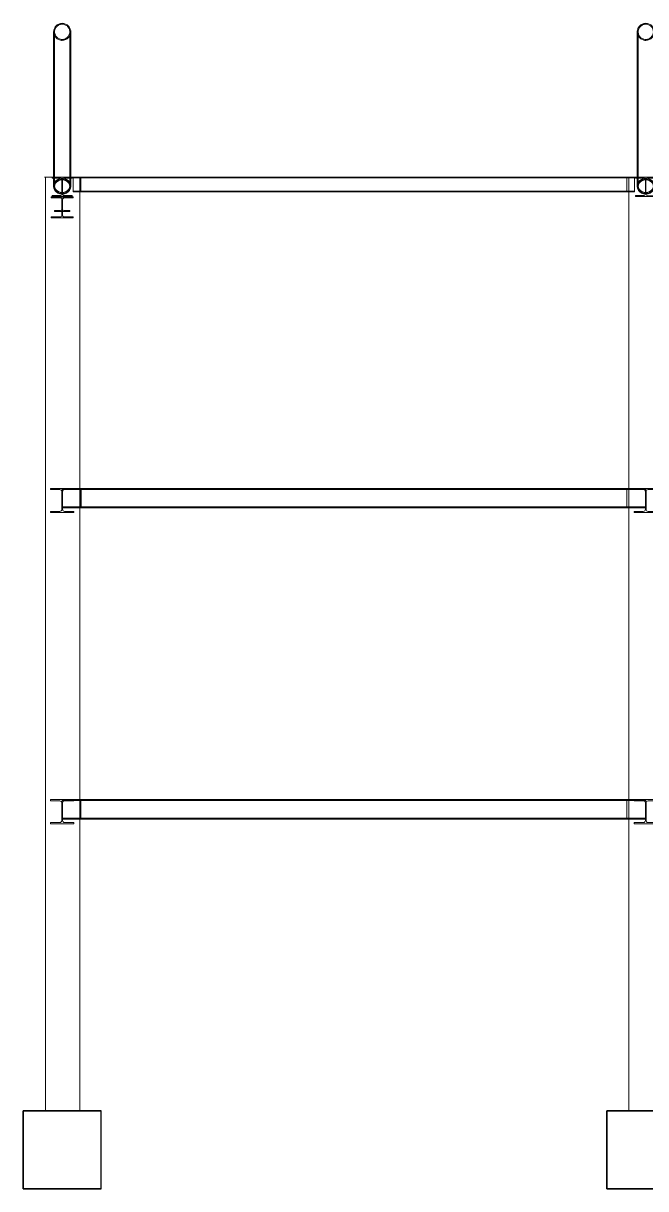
# Model space of a CAD drawing. Header units: millimetres. Extents: x -6949 to 83354, y -55091 to 16861.
# Drawn here: x -500 to 7500, y -1000 to 13978 of the extents above; entities that cross this region are included whole.
import ezdxf

# ---------------------------------------------------------------- set-up
doc = ezdxf.new("R2010")
doc.units = ezdxf.units.MM
for name, color, linetype, lineweight in [('S-BEAM', 7, 'Continuous', 18), ('S-COLS', 7, 'Continuous', 18), ('S-FNDN', 7, 'Continuous', 25)]:
    doc.layers.add(name, color=color, linetype=linetype, lineweight=lineweight)

# ---------------------------------------------------------------- blocks, each defined once
blk = doc.blocks.new('Sezioni circolari cave-Pilastro - H457x12_5-414954-Est')
at = {"layer": 'S-COLS'}
for p, q in [((-228.5, 12000.000384), (228.5, 12000.000384)), ((228.5, 12000.000384), (-228.5, 12000.000384)), ((-215.5, 12000.000384), (-215.5, 0)), ((-215.5, 12000.000384), (215.5, 12000.000384)), ((215.5, 12000.000384), (-215.5, 12000.000384)), ((228.5, 0), (228.5, 12000.000384)), ((228.5, 0), (-228.5, 0)), ((-228.5, 0), (228.5, 0)), ((215.5, 0), (-215.5, 0)), ((-215.5, 0), (215.5, 0))]:
    blk.add_line(p, q, dxfattribs=at)
blk = doc.blocks.new('Sezioni circolari cave-Pilastro - H457x12_5-552739-Est')
at = {"layer": 'S-COLS'}
for p, q in [((-228.5, 12000.000256), (228.5, 12000.000256)), ((228.5, 12000.000256), (-228.5, 12000.000256)), ((-215.5, 12000.000256), (-215.5, 0.000128)), ((-215.5, 12000.000256), (215.5, 12000.000256)), ((215.5, 12000.000256), (-215.5, 12000.000256)), ((228.5, 0.000128), (228.5, 12000.000256)), ((228.5, 0.000128), (-228.5, 0.000128)), ((-228.5, 0.000128), (228.5, 0.000128)), ((215.5, 0.000128), (-215.5, 0.000128)), ((-215.5, 0.000128), (215.5, 0.000128))]:
    blk.add_line(p, q, dxfattribs=at)
blk = doc.blocks.new('h-wide flange beams - HE260A-400164-Est')
at = {"layer": 'S-BEAM'}
for p, q in [((0.00012, 3987.500128), (0.00012, 4000.000128)), ((0.00012, 4000.000128), (0.00012, 4000.000128)), ((0.00012, 4000.000128), (0.00012, 3987.500128)), ((0.00012, 4000.000128), (7500.00012, 4000.000128)), ((0.00012, 4000.000128), (7500.00012, 4000.000128)), ((7500.00012, 3987.500128), (0.00012, 3987.500128)), ((0.00012, 3963.500128), (0.00012, 3987.500128)), ((0.00012, 3987.500128), (0.00012, 3987.500128)), ((0.00012, 3987.500128), (0.00012, 3987.500128)), ((0.00012, 3987.500128), (0.00012, 3963.500128)), ((0.00012, 3987.500128), (7500.00012, 3987.500128)), ((0.00012, 3987.500128), (7500.00012, 3987.500128)), ((0.00012, 3786.500128), (0.00012, 3963.500128)), ((0.00012, 3963.500128), (0.00012, 3786.500128)), ((7500.00012, 3987.500128), (7500.00012, 4000.000128)), ((7500.00012, 4000.000128), (7500.00012, 4000.000128)), ((7500.00012, 4000.000128), (7500.00012, 3987.500128)), ((7500.00012, 3963.500128), (7500.00012, 3987.500128)), ((7500.00012, 3987.500128), (7500.00012, 3987.500128)), ((7500.00012, 3987.500128), (7500.00012, 3987.500128)), ((7500.00012, 3987.500128), (7500.00012, 3963.500128)), ((7500.00012, 3786.500128), (7500.00012, 3963.500128)), ((7500.00012, 3963.500128), (7500.00012, 3786.500128)), ((0.00012, 3762.500128), (0.00012, 3786.500128)), ((0.00012, 3786.500128), (0.00012, 3762.500128)), ((0.00012, 3762.500128), (7500.00012, 3762.500128)), ((0.00012, 3762.500128), (0.00012, 3750.000128)), ((0.00012, 3750.000128), (0.00012, 3762.500128)), ((0.00012, 3762.500128), (0.00012, 3762.500128)), ((0.00012, 3762.500128), (0.00012, 3762.500128)), ((7500.00012, 3762.500128), (0.00012, 3762.500128)), ((0.00012, 3762.500128), (7500.00012, 3762.500128)), ((0.00012, 3750.000128), (0.00012, 3750.000128)), ((0.00012, 3750.000128), (7500.00012, 3750.000128)), ((0.00012, 3750.000128), (7500.00012, 3750.000128)), ((7500.00012, 3762.500128), (7500.00012, 3786.500128)), ((7500.00012, 3786.500128), (7500.00012, 3762.500128)), ((7500.00012, 3762.500128), (7500.00012, 3762.500128)), ((7500.00012, 3762.500128), (7500.00012, 3762.500128)), ((7500.00012, 3762.500128), (7500.00012, 3750.000128)), ((7500.00012, 3750.000128), (7500.00012, 3762.500128)), ((7500.00012, 3750.000128), (7500.00012, 3750.000128))]:
    blk.add_line(p, q, dxfattribs=at)
blk = doc.blocks.new('h-wide flange beams - HE260A-419951-Est')
at = {"layer": 'S-BEAM'}
for p, q in [((30241.50108, 3987.5), (30241.50108, 4000)), ((30241.50108, 4000), (30241.50108, 4000)), ((30241.50108, 4000), (30241.50108, 3987.5)), ((37258.50108, 4000), (30241.50108, 4000)), ((37258.50108, 4000), (30241.50108, 4000)), ((37258.50108, 3987.5), (30241.50108, 3987.5)), ((30241.50108, 3963.5), (30241.50108, 3987.5)), ((30241.50108, 3987.5), (30241.50108, 3987.5)), ((30241.50108, 3987.5), (30241.50108, 3987.5)), ((30241.50108, 3987.5), (30241.50108, 3963.5)), ((37258.50108, 3987.5), (30241.50108, 3987.5)), ((37258.50108, 3987.5), (30241.50108, 3987.5)), ((30241.50108, 3786.5), (30241.50108, 3963.5)), ((30241.50108, 3963.5), (30241.50108, 3786.5)), ((37258.50108, 3987.5), (37258.50108, 4000)), ((37258.50108, 4000), (37258.50108, 4000)), ((37258.50108, 4000), (37258.50108, 3987.5)), ((37258.50108, 3963.5), (37258.50108, 3987.5)), ((37258.50108, 3987.5), (37258.50108, 3987.5)), ((37258.50108, 3987.5), (37258.50108, 3987.5)), ((37258.50108, 3987.5), (37258.50108, 3963.5)), ((37258.50108, 3786.5), (37258.50108, 3963.5)), ((37258.50108, 3963.5), (37258.50108, 3786.5)), ((30241.50108, 3762.5), (30241.50108, 3786.5)), ((30241.50108, 3786.5), (30241.50108, 3762.5)), ((30241.50108, 3762.5), (37258.50108, 3762.5)), ((30241.50108, 3762.5), (30241.50108, 3762.5)), ((30241.50108, 3762.5), (30241.50108, 3762.5)), ((30241.50108, 3762.5), (30241.50108, 3750)), ((30241.50108, 3750), (30241.50108, 3762.5)), ((30241.50108, 3762.5), (37258.50108, 3762.5)), ((37258.50108, 3762.5), (30241.50108, 3762.5)), ((30241.50108, 3750), (30241.50108, 3750)), ((37258.50108, 3750), (30241.50108, 3750)), ((37258.50108, 3750), (30241.50108, 3750)), ((37258.50108, 3762.5), (37258.50108, 3786.5)), ((37258.50108, 3786.5), (37258.50108, 3762.5)), ((37258.50108, 3762.5), (37258.50108, 3750)), ((37258.50108, 3750), (37258.50108, 3762.5)), ((37258.50108, 3762.5), (37258.50108, 3762.5)), ((37258.50108, 3762.5), (37258.50108, 3762.5)), ((37258.50108, 3750), (37258.50108, 3750))]:
    blk.add_line(p, q, dxfattribs=at)
blk = doc.blocks.new('h-wide flange beams - HE320A-420337-Est')
at = {"layer": 'S-BEAM'}
for p, q in [((7350.00024, 3984.5), (7350.00024, 4000)), ((7350.00024, 4000), (7650.00024, 4000)), ((7650.00024, 4000), (7350.00024, 4000)), ((7350.00024, 4000), (7350.00024, 3984.5)), ((7350.00024, 4000), (7350.00024, 4000)), ((7468.50024, 3984.5), (7350.00024, 3984.5)), ((7350.00024, 3984.5), (7468.50024, 3984.5)), ((7350.00024, 3984.5), (7350.00024, 3984.5)), ((7495.50024, 3732.5), (7495.50024, 3957.5)), ((7495.50024, 3957.5), (7495.50024, 3732.5)), ((7504.50024, 3957.5), (7504.50024, 3732.5)), ((7504.50024, 3732.5), (7504.50024, 3957.5)), ((7650.00024, 3984.5), (7531.50024, 3984.5)), ((7531.50024, 3984.5), (7650.00024, 3984.5)), ((7650.00024, 4000), (7650.00024, 3984.5)), ((7650.00024, 3984.5), (7650.00024, 4000)), ((7650.00024, 4000), (7650.00024, 4000)), ((7650.00024, 3984.5), (7650.00024, 3984.5)), ((7350.00024, 3705.5), (7468.50024, 3705.5)), ((7350.00024, 3690), (7350.00024, 3705.5)), ((7350.00024, 3705.5), (7350.00024, 3690)), ((7468.50024, 3705.5), (7350.00024, 3705.5)), ((7350.00024, 3705.5), (7350.00024, 3705.5)), ((7650.00024, 3690), (7350.00024, 3690)), ((7350.00024, 3690), (7650.00024, 3690)), ((7350.00024, 3690), (7350.00024, 3690)), ((7531.50024, 3705.5), (7650.00024, 3705.5)), ((7650.00024, 3705.5), (7531.50024, 3705.5)), ((7650.00024, 3705.5), (7650.00024, 3690)), ((7650.00024, 3690), (7650.00024, 3705.5)), ((7650.00024, 3705.5), (7650.00024, 3705.5)), ((7650.00024, 3690), (7650.00024, 3690))]:
    blk.add_line(p, q, dxfattribs=at)
for centre, start, end in [((7468.50024, 3957.5), 0, 90), ((7468.50024, 3957.5), 0, 90), ((7531.50024, 3957.5), 90, 180), ((7531.50024, 3957.5), 90, 180), ((7468.50024, 3732.5), 270, 360), ((7468.50024, 3732.5), 270, 0), ((7531.50024, 3732.5), 180, 270), ((7531.50024, 3732.5), 180, 270)]:
    blk.add_arc(centre, 27, start, end, dxfattribs=at)
blk = doc.blocks.new('h-wide flange beams - HE320A-552741-Est')
at = {"layer": 'S-BEAM'}
for p, q in [((37350.0012, 7984.500256), (37350.0012, 8000.000256)), ((37350.0012, 8000.000256), (37650.0012, 8000.000256)), ((37650.0012, 8000.000256), (37350.0012, 8000.000256)), ((37350.0012, 8000.000256), (37350.0012, 7984.500256)), ((37350.0012, 8000.000256), (37350.0012, 8000.000256)), ((37468.5012, 7984.500256), (37350.0012, 7984.500256)), ((37350.0012, 7984.500256), (37468.5012, 7984.500256)), ((37350.0012, 7984.500256), (37350.0012, 7984.500256)), ((37495.5012, 7732.500256), (37495.5012, 7957.500256)), ((37495.5012, 7957.500256), (37495.5012, 7732.500256)), ((37504.5012, 7957.500256), (37504.5012, 7732.500256)), ((37504.5012, 7732.500256), (37504.5012, 7957.500256)), ((37650.0012, 7984.500256), (37531.5012, 7984.500256)), ((37531.5012, 7984.500256), (37650.0012, 7984.500256)), ((37650.0012, 8000.000256), (37650.0012, 7984.500256)), ((37650.0012, 7984.500256), (37650.0012, 8000.000256)), ((37650.0012, 8000.000256), (37650.0012, 8000.000256)), ((37650.0012, 7984.500256), (37650.0012, 7984.500256)), ((37350.0012, 7705.500256), (37468.5012, 7705.500256)), ((37350.0012, 7690.000256), (37350.0012, 7705.500256)), ((37350.0012, 7705.500256), (37350.0012, 7690.000256)), ((37468.5012, 7705.500256), (37350.0012, 7705.500256)), ((37350.0012, 7705.500256), (37350.0012, 7705.500256)), ((37650.0012, 7690.000256), (37350.0012, 7690.000256)), ((37350.0012, 7690.000256), (37650.0012, 7690.000256)), ((37350.0012, 7690.000256), (37350.0012, 7690.000256)), ((37531.5012, 7705.500256), (37650.0012, 7705.500256)), ((37650.0012, 7705.500256), (37531.5012, 7705.500256)), ((37650.0012, 7705.500256), (37650.0012, 7690.000256)), ((37650.0012, 7690.000256), (37650.0012, 7705.500256)), ((37650.0012, 7705.500256), (37650.0012, 7705.500256)), ((37650.0012, 7690.000256), (37650.0012, 7690.000256))]:
    blk.add_line(p, q, dxfattribs=at)
for centre, start, end in [((37468.5012, 7957.500256), 0, 90), ((37468.5012, 7957.500256), 0, 90), ((37531.5012, 7957.500256), 90, 180), ((37531.5012, 7957.500256), 90, 180), ((37468.5012, 7732.500256), 270, 0), ((37468.5012, 7732.500256), 270, 0), ((37531.5012, 7732.500256), 180, 270), ((37531.5012, 7732.500256), 180, 270)]:
    blk.add_arc(centre, 27, start, end, dxfattribs=at)
blk = doc.blocks.new('h-wide flange beams - HE260A-552743-Est')
at = {"layer": 'S-BEAM'}
for p, q in [((242, 7987.500256), (242, 8000.000256)), ((242, 8000.000256), (242, 8000.000256)), ((242, 8000.000256), (242, 7987.500256)), ((242, 8000.000256), (7258, 8000.000256)), ((242, 8000.000256), (7258, 8000.000256)), ((7258, 7987.500256), (242, 7987.500256)), ((242, 7963.500256), (242, 7987.500256)), ((242, 7987.500256), (242, 7987.500256)), ((242, 7987.500256), (242, 7987.500256)), ((242, 7987.500256), (242, 7963.500256)), ((242, 7987.500256), (7258, 7987.500256)), ((242, 7987.500256), (7258, 7987.500256)), ((242, 7786.500256), (242, 7963.500256)), ((242, 7963.500256), (242, 7786.500256)), ((7258, 7987.500256), (7258, 8000.000256)), ((7258, 8000.000256), (7258, 8000.000256)), ((7258, 8000.000256), (7258, 7987.500256)), ((7258, 7963.500256), (7258, 7987.500256)), ((7258, 7987.500256), (7258, 7987.500256)), ((7258, 7987.500256), (7258, 7987.500256)), ((7258, 7987.500256), (7258, 7963.500256)), ((7258, 7786.500256), (7258, 7963.500256)), ((7258, 7963.500256), (7258, 7786.500256)), ((242, 7762.500256), (242, 7786.500256)), ((242, 7786.500256), (242, 7762.500256)), ((242, 7762.500256), (7258, 7762.500256)), ((242, 7762.500256), (242, 7750.000256)), ((242, 7750.000256), (242, 7762.500256)), ((242, 7762.500256), (242, 7762.500256)), ((242, 7762.500256), (242, 7762.500256)), ((7258, 7762.500256), (242, 7762.500256)), ((242, 7762.500256), (7258, 7762.500256)), ((242, 7750.000256), (242, 7750.000256)), ((242, 7750.000256), (7258, 7750.000256)), ((242, 7750.000256), (7258, 7750.000256)), ((7258, 7762.500256), (7258, 7786.500256)), ((7258, 7786.500256), (7258, 7762.500256)), ((7258, 7762.500256), (7258, 7762.500256)), ((7258, 7762.500256), (7258, 7762.500256)), ((7258, 7762.500256), (7258, 7750.000256)), ((7258, 7750.000256), (7258, 7762.500256)), ((7258, 7750.000256), (7258, 7750.000256))]:
    blk.add_line(p, q, dxfattribs=at)
blk = doc.blocks.new('h-wide flange beams - HE260A-424104-Est')
at = {"layer": 'S-BEAM'}
for p, q in [((-130, 11987.500256), (-130, 12000.000256)), ((-130, 12000.000256), (130, 12000.000256)), ((130, 12000.000256), (-130, 12000.000256)), ((-130, 12000.000256), (-130, 11987.500256)), ((-130, 12000.000256), (-130, 12000.000256)), ((-27.75, 11987.500256), (-130, 11987.500256)), ((-130, 11987.500256), (-27.75, 11987.500256)), ((-130, 11987.500256), (-130, 11987.500256)), ((130, 11987.500256), (27.75, 11987.500256)), ((27.75, 11987.500256), (130, 11987.500256)), ((130, 12000.000256), (130, 11987.500256)), ((130, 11987.500256), (130, 12000.000256)), ((130, 12000.000256), (130, 12000.000256)), ((130, 11987.500256), (130, 11987.500256)), ((-3.75, 11786.500256), (-3.75, 11963.500256)), ((-3.75, 11963.500256), (-3.75, 11786.500256)), ((3.75, 11963.500256), (3.75, 11786.500256)), ((3.75, 11786.500256), (3.75, 11963.500256)), ((-130, 11762.500256), (-27.75, 11762.500256)), ((-130, 11750.000256), (-130, 11762.500256)), ((-130, 11762.500256), (-130, 11750.000256)), ((-27.75, 11762.500256), (-130, 11762.500256)), ((-130, 11762.500256), (-130, 11762.500256)), ((130, 11750.000256), (-130, 11750.000256)), ((-130, 11750.000256), (130, 11750.000256)), ((-130, 11750.000256), (-130, 11750.000256)), ((27.75, 11762.500256), (130, 11762.500256)), ((130, 11762.500256), (27.75, 11762.500256)), ((130, 11762.500256), (130, 11750.000256)), ((130, 11750.000256), (130, 11762.500256)), ((130, 11762.500256), (130, 11762.500256)), ((130, 11750.000256), (130, 11750.000256))]:
    blk.add_line(p, q, dxfattribs=at)
for centre, start, end in [((-27.75, 11963.500256), 360, 90), ((-27.75, 11963.500256), 360, 90), ((27.75, 11963.500256), 90, 180), ((27.75, 11963.500256), 90, 180), ((-27.75, 11786.500256), 270, 360), ((-27.75, 11786.500256), 270, 360), ((27.75, 11786.500256), 180, 270), ((27.75, 11786.500256), 180, 270)]:
    blk.add_arc(centre, 24, start, end, dxfattribs=at)
blk = doc.blocks.new('h-wide flange beams - HE200A-552745-Est')
at = {"layer": 'S-BEAM'}
for p, q in [((241.5, 11990.000256), (241.5, 12000.000256)), ((241.5, 12000.000256), (241.5, 12000.000256)), ((241.5, 12000.000256), (241.5, 11990.000256)), ((7258.5, 12000.000256), (241.5, 12000.000256)), ((7258.5, 12000.000256), (241.5, 12000.000256)), ((7258.5, 11990.000256), (241.5, 11990.000256)), ((241.5, 11972.000256), (241.5, 11990.000256)), ((241.5, 11990.000256), (241.5, 11990.000256)), ((241.5, 11990.000256), (241.5, 11990.000256)), ((241.5, 11990.000256), (241.5, 11972.000256)), ((7258.5, 11990.000256), (241.5, 11990.000256)), ((7258.5, 11990.000256), (241.5, 11990.000256)), ((7258.5, 11990.000256), (7258.5, 12000.000256)), ((7258.5, 12000.000256), (7258.5, 12000.000256)), ((7258.5, 12000.000256), (7258.5, 11990.000256)), ((7258.5, 11972.000256), (7258.5, 11990.000256)), ((7258.5, 11990.000256), (7258.5, 11990.000256)), ((7258.5, 11990.000256), (7258.5, 11990.000256)), ((7258.5, 11990.000256), (7258.5, 11972.000256)), ((241.5, 11838.000256), (241.5, 11972.000256)), ((241.5, 11972.000256), (241.5, 11838.000256)), ((241.5, 11820.000256), (241.5, 11838.000256)), ((241.5, 11838.000256), (241.5, 11820.000256)), ((7258.5, 11838.000256), (7258.5, 11972.000256)), ((7258.5, 11972.000256), (7258.5, 11838.000256)), ((7258.5, 11820.000256), (7258.5, 11838.000256)), ((7258.5, 11838.000256), (7258.5, 11820.000256)), ((241.5, 11820.000256), (7258.5, 11820.000256)), ((241.5, 11820.000256), (241.5, 11820.000256)), ((241.5, 11820.000256), (241.5, 11820.000256)), ((241.5, 11820.000256), (241.5, 11810.000256)), ((241.5, 11810.000256), (241.5, 11820.000256)), ((241.5, 11820.000256), (7258.5, 11820.000256)), ((7258.5, 11820.000256), (241.5, 11820.000256)), ((241.5, 11810.000256), (241.5, 11810.000256)), ((7258.5, 11810.000256), (241.5, 11810.000256)), ((7258.5, 11810.000256), (241.5, 11810.000256)), ((7258.5, 11820.000256), (7258.5, 11810.000256)), ((7258.5, 11810.000256), (7258.5, 11820.000256)), ((7258.5, 11820.000256), (7258.5, 11820.000256)), ((7258.5, 11820.000256), (7258.5, 11820.000256)), ((7258.5, 11810.000256), (7258.5, 11810.000256))]:
    blk.add_line(p, q, dxfattribs=at)
blk = doc.blocks.new('h-wide flange beams - HE200A-424225-Est')
at = {"layer": 'S-BEAM'}
for p, q in [((7643.00036, 11990.000256), (7643.00036, 12000.000256)), ((7643.00036, 12000.000256), (7643.00036, 12000.000256)), ((7643.00036, 12000.000256), (7643.00036, 11990.000256)), ((14857.00036, 12000.000256), (7643.00036, 12000.000256)), ((14857.00036, 12000.000256), (7643.00036, 12000.000256)), ((14857.00036, 11990.000256), (7643.00036, 11990.000256)), ((7643.00036, 11972.000256), (7643.00036, 11990.000256)), ((7643.00036, 11990.000256), (7643.00036, 11990.000256)), ((7643.00036, 11990.000256), (7643.00036, 11990.000256)), ((7643.00036, 11990.000256), (7643.00036, 11972.000256)), ((14857.00036, 11990.000256), (7643.00036, 11990.000256)), ((14857.00036, 11990.000256), (7643.00036, 11990.000256)), ((14857.00036, 11990.000256), (14857.00036, 12000.000256)), ((14857.00036, 12000.000256), (14857.00036, 12000.000256)), ((14857.00036, 12000.000256), (14857.00036, 11990.000256)), ((14857.00036, 11972.000256), (14857.00036, 11990.000256)), ((14857.00036, 11990.000256), (14857.00036, 11990.000256)), ((14857.00036, 11990.000256), (14857.00036, 11990.000256)), ((14857.00036, 11990.000256), (14857.00036, 11972.000256)), ((7643.00036, 11838.000256), (7643.00036, 11972.000256)), ((7643.00036, 11972.000256), (7643.00036, 11838.000256)), ((7643.00036, 11820.000256), (7643.00036, 11838.000256)), ((7643.00036, 11838.000256), (7643.00036, 11820.000256)), ((14857.00036, 11838.000256), (14857.00036, 11972.000256)), ((14857.00036, 11972.000256), (14857.00036, 11838.000256)), ((14857.00036, 11820.000256), (14857.00036, 11838.000256)), ((14857.00036, 11838.000256), (14857.00036, 11820.000256)), ((7643.00036, 11820.000256), (14857.00036, 11820.000256)), ((7643.00036, 11820.000256), (7643.00036, 11820.000256)), ((7643.00036, 11820.000256), (7643.00036, 11820.000256)), ((7643.00036, 11820.000256), (7643.00036, 11810.000256)), ((7643.00036, 11810.000256), (7643.00036, 11820.000256)), ((7643.00036, 11820.000256), (14857.00036, 11820.000256)), ((14857.00036, 11820.000256), (7643.00036, 11820.000256)), ((7643.00036, 11810.000256), (7643.00036, 11810.000256)), ((14857.00036, 11810.000256), (7643.00036, 11810.000256)), ((14857.00036, 11810.000256), (7643.00036, 11810.000256)), ((14857.00036, 11820.000256), (14857.00036, 11810.000256)), ((14857.00036, 11810.000256), (14857.00036, 11820.000256)), ((14857.00036, 11820.000256), (14857.00036, 11820.000256)), ((14857.00036, 11820.000256), (14857.00036, 11820.000256)), ((14857.00036, 11810.000256), (14857.00036, 11810.000256))]:
    blk.add_line(p, q, dxfattribs=at)
blk = doc.blocks.new('h-wide flange beams - HE260A-552746-Est')
at = {"layer": 'S-BEAM'}
for p, q in [((-130, 11987.500256), (-130, 12000.000256)), ((-130, 12000.000256), (130, 12000.000256)), ((130, 12000.000256), (-130, 12000.000256)), ((-130, 12000.000256), (-130, 11987.500256)), ((-130, 12000.000256), (-130, 12000.000256)), ((-27.75, 11987.500256), (-130, 11987.500256)), ((-130, 11987.500256), (-27.75, 11987.500256)), ((-130, 11987.500256), (-130, 11987.500256)), ((130, 11987.500256), (27.75, 11987.500256)), ((27.75, 11987.500256), (130, 11987.500256)), ((130, 12000.000256), (130, 11987.500256)), ((130, 11987.500256), (130, 12000.000256)), ((130, 12000.000256), (130, 12000.000256)), ((130, 11987.500256), (130, 11987.500256)), ((-3.75, 11786.500256), (-3.75, 11963.500256)), ((-3.75, 11963.500256), (-3.75, 11786.500256)), ((3.75, 11963.500256), (3.75, 11786.500256)), ((3.75, 11786.500256), (3.75, 11963.500256)), ((-130, 11762.500256), (-27.75, 11762.500256)), ((-130, 11750.000256), (-130, 11762.500256)), ((-130, 11762.500256), (-130, 11750.000256)), ((-27.75, 11762.500256), (-130, 11762.500256)), ((-130, 11762.500256), (-130, 11762.500256)), ((130, 11750.000256), (-130, 11750.000256)), ((-130, 11750.000256), (130, 11750.000256)), ((-130, 11750.000256), (-130, 11750.000256)), ((27.75, 11762.500256), (130, 11762.500256)), ((130, 11762.500256), (27.75, 11762.500256)), ((130, 11762.500256), (130, 11750.000256)), ((130, 11750.000256), (130, 11762.500256)), ((130, 11762.500256), (130, 11762.500256)), ((130, 11750.000256), (130, 11750.000256))]:
    blk.add_line(p, q, dxfattribs=at)
for centre, start, end in [((-27.75, 11963.500256), 360, 90), ((-27.75, 11963.500256), 360, 90), ((27.75, 11963.500256), 90, 180), ((27.75, 11963.500256), 90, 180), ((-27.75, 11786.500256), 270, 360), ((-27.75, 11786.500256), 270, 360), ((27.75, 11786.500256), 180, 270), ((27.75, 11786.500256), 180, 270)]:
    blk.add_arc(centre, 24, start, end, dxfattribs=at)
blk = doc.blocks.new('M_Magrone-Rettangolare - 1800 x 1200 x 450mm-1744-Est')
at = {"layer": 'S-FNDN'}
for p, q in [((29500, 0), (30500, 0)), ((30500, 0), (29500, 0)), ((29500, 0), (29500, 0)), ((29500, 0), (29500, -1000)), ((29500, -1000), (29500, 0)), ((30500, 0), (30500, 0)), ((30500, -1000), (30500, 0)), ((30500, -1000), (30500, 0)), ((29500, -1000), (29500, -1000)), ((29500, -1000), (30500, -1000)), ((30500, -1000), (29500, -1000)), ((30500, -1000), (30500, -1000))]:
    blk.add_line(p, q, dxfattribs=at)
blk = doc.blocks.new('Travi HE - HE200A-543322-Est')
at = {"layer": 'S-BEAM'}
for p, q in [((143, 11990), (143, 12000)), ((143, 12000), (143, 12000)), ((143, 12000), (143, 11990)), ((143, 12000), (7357, 12000)), ((143, 12000), (7357, 12000)), ((7357, 11990), (143, 11990)), ((143, 11972), (143, 11990)), ((143, 11990), (143, 11990)), ((143, 11990), (143, 11990)), ((143, 11990), (143, 11972)), ((143, 11990), (7357, 11990)), ((143, 11990), (7357, 11990)), ((7357, 11990), (7357, 12000)), ((7357, 12000), (7357, 12000)), ((7357, 12000), (7357, 11990)), ((7357, 11972), (7357, 11990)), ((7357, 11990), (7357, 11990)), ((7357, 11990), (7357, 11990)), ((7357, 11990), (7357, 11972)), ((143, 11838), (143, 11972)), ((143, 11972), (143, 11838)), ((143, 11820), (143, 11838)), ((143, 11838), (143, 11820)), ((7357, 11838), (7357, 11972)), ((7357, 11972), (7357, 11838)), ((7357, 11820), (7357, 11838)), ((7357, 11838), (7357, 11820)), ((143, 11820), (7357, 11820)), ((143, 11820), (143, 11810)), ((143, 11810), (143, 11820)), ((143, 11820), (143, 11820)), ((143, 11820), (143, 11820)), ((7357, 11820), (143, 11820)), ((143, 11820), (7357, 11820)), ((143, 11810), (143, 11810)), ((143, 11810), (7357, 11810)), ((143, 11810), (7357, 11810)), ((7357, 11820), (7357, 11820)), ((7357, 11820), (7357, 11820)), ((7357, 11820), (7357, 11810)), ((7357, 11810), (7357, 11820)), ((7357, 11810), (7357, 11810))]:
    blk.add_line(p, q, dxfattribs=at)
blk = doc.blocks.new('h-wide flange beams - HE280A-552748-Est')
at = {"layer": 'S-BEAM'}
for p, q in [((-140, 11733.500256), (-140, 11746.500256)), ((-140, 11746.500256), (140, 11746.500256)), ((140, 11746.500256), (-140, 11746.500256)), ((-140, 11746.500256), (-140, 11733.500256)), ((-140, 11746.500256), (-140, 11746.500256)), ((-28, 11733.500256), (-140, 11733.500256)), ((-140, 11733.500256), (-28, 11733.500256)), ((-140, 11733.500256), (-140, 11733.500256)), ((-4, 11513.500256), (-4, 11709.500256)), ((-4, 11709.500256), (-4, 11513.500256)), ((4, 11709.500256), (4, 11513.500256)), ((4, 11513.500256), (4, 11709.500256)), ((140, 11733.500256), (28, 11733.500256)), ((28, 11733.500256), (140, 11733.500256)), ((140, 11746.500256), (140, 11733.500256)), ((140, 11733.500256), (140, 11746.500256)), ((140, 11746.500256), (140, 11746.500256)), ((140, 11733.500256), (140, 11733.500256)), ((-140, 11489.500256), (-28, 11489.500256)), ((-140, 11476.500256), (-140, 11489.500256)), ((-140, 11489.500256), (-140, 11476.500256)), ((-28, 11489.500256), (-140, 11489.500256)), ((-140, 11489.500256), (-140, 11489.500256)), ((140, 11476.500256), (-140, 11476.500256)), ((-140, 11476.500256), (140, 11476.500256)), ((-140, 11476.500256), (-140, 11476.500256)), ((28, 11489.500256), (140, 11489.500256)), ((140, 11489.500256), (28, 11489.500256)), ((140, 11489.500256), (140, 11476.500256)), ((140, 11476.500256), (140, 11489.500256)), ((140, 11489.500256), (140, 11489.500256)), ((140, 11476.500256), (140, 11476.500256))]:
    blk.add_line(p, q, dxfattribs=at)
for centre, start, end in [((-28, 11709.500256), 360, 90), ((-28, 11709.500256), 360, 90), ((28, 11709.500256), 90, 180), ((28, 11709.500256), 90, 180), ((-28, 11513.500256), 270, 360), ((-28, 11513.500256), 270, 360), ((28, 11513.500256), 180, 270), ((28, 11513.500256), 180, 270)]:
    blk.add_arc(centre, 24, start, end, dxfattribs=at)
blk = doc.blocks.new('Travi HE - HE200A-552749-Est')
at = {"layer": 'S-BEAM'}
for p, q in [((100, 11750.000256), (-100, 11750.000256)), ((-100, 11750.000256), (-100, 11740.000256)), ((-100, 11740.000256), (-100, 11750.000256)), ((-100, 11750.000256), (100, 11750.000256)), ((-100, 11750.000256), (-100, 11750.000256)), ((-100, 11740.000256), (-21.25, 11740.000256)), ((-21.25, 11740.000256), (-100, 11740.000256)), ((-100, 11740.000256), (-100, 11740.000256)), ((-3.25, 11722.000256), (-3.25, 11588.000256)), ((-3.25, 11588.000256), (-3.25, 11722.000256)), ((3.25, 11588.000256), (3.25, 11722.000256)), ((3.25, 11722.000256), (3.25, 11588.000256)), ((21.25, 11740.000256), (100, 11740.000256)), ((100, 11740.000256), (21.25, 11740.000256)), ((100, 11740.000256), (100, 11750.000256)), ((100, 11750.000256), (100, 11740.000256)), ((100, 11750.000256), (100, 11750.000256)), ((100, 11740.000256), (100, 11740.000256)), ((-100, 11570.000256), (-100, 11560.000256)), ((-21.25, 11570.000256), (-100, 11570.000256)), ((-100, 11570.000256), (-21.25, 11570.000256)), ((-100, 11560.000256), (-100, 11570.000256)), ((-100, 11570.000256), (-100, 11570.000256)), ((-100, 11560.000256), (100, 11560.000256)), ((100, 11560.000256), (-100, 11560.000256)), ((-100, 11560.000256), (-100, 11560.000256)), ((100, 11570.000256), (21.25, 11570.000256)), ((21.25, 11570.000256), (100, 11570.000256)), ((100, 11560.000256), (100, 11570.000256)), ((100, 11570.000256), (100, 11560.000256)), ((100, 11570.000256), (100, 11570.000256)), ((100, 11560.000256), (100, 11560.000256))]:
    blk.add_line(p, q, dxfattribs=at)
for centre, start, end in [((-21.25, 11722.000256), 360, 90), ((-21.25, 11722.000256), 360, 90), ((21.25, 11722.000256), 90, 180), ((21.25, 11722.000256), 90, 180), ((-21.25, 11588.000256), 270, 360), ((-21.25, 11588.000256), 270, 360), ((21.25, 11588.000256), 180, 270), ((21.25, 11588.000256), 180, 270)]:
    blk.add_arc(centre, 18, start, end, dxfattribs=at)
blk = doc.blocks.new('219_1MM HOLLOW - 219_1MM HOLLOW-542601-Est')
at = {"layer": 'S-BEAM', "flags": 128}
for points in [[(-110, 13868), (-109, 13880), (-107, 13891), (-104, 13902), (-100, 13913), (-95, 13923), (-89, 13933), (-82, 13941), (-74, 13950), (-65, 13957), (-55, 13963), (-45, 13968), (-34, 13972), (-23, 13975), (-12, 13977), (-1, 13978), (0, 13978)], [(0, 13966), (-11, 13965), (-21, 13964), (-32, 13961), (-42, 13957), (-51, 13951), (-60, 13945), (-68, 13938), (-75, 13930), (-82, 13922), (-87, 13912), (-91, 13902), (-95, 13892), (-97, 13882), (-98, 13871), (-98, 13868)], [(0, 13978), (11, 13977), (23, 13976), (34, 13973), (44, 13969), (55, 13963), (64, 13957), (73, 13950), (81, 13942), (88, 13933), (95, 13924), (100, 13914), (104, 13903), (107, 13892), (109, 13881), (110, 13869), (110, 13868)], [(98, 13868), (97, 13879), (95, 13890), (92, 13900), (88, 13910), (83, 13920), (77, 13928), (70, 13937), (62, 13944), (53, 13950), (44, 13956), (34, 13960), (24, 13963), (13, 13965), (2, 13966), (0, 13966)], [(-110, 13868), (-110, 13868), (-110, 13866), (-110, 13863), (-110, 13859), (-110, 13854), (-110, 13847), (-110, 13839), (-110, 13830), (-110, 13820), (-110, 13809), (-110, 13796), (-110, 13783), (-110, 13768), (-110, 13752), (-110, 13735), (-110, 13716), (-110, 13697), (-110, 13676), (-110, 13654), (-110, 13631), (-110, 13607), (-110, 13581), (-110, 13555), (-110, 13527), (-110, 13498), (-110, 13468), (-110, 13436), (-110, 13404), (-110, 13370), (-110, 13336), (-110, 13300), (-110, 13263), (-110, 13224), (-110, 13185), (-110, 13145), (-110, 13103), (-110, 13060), (-110, 13016), (-110, 12971), (-110, 12925), (-110, 12878), (-110, 12830), (-110, 12780), (-110, 12729), (-110, 12678), (-110, 12625), (-110, 12571), (-110, 12516), (-110, 12460), (-110, 12403), (-110, 12344), (-110, 12285), (-110, 12225), (-110, 12163), (-110, 12101), (-110, 12037), (-110, 11972), (-110, 11907), (-110, 11879)], [(-110, 11889), (-110, 11955), (-110, 12020), (-110, 12084), (-110, 12147), (-110, 12209), (-110, 12269), (-110, 12329), (-110, 12388), (-110, 12445), (-110, 12501), (-110, 12557), (-110, 12611), (-110, 12664), (-110, 12716), (-110, 12767), (-110, 12817), (-110, 12865), (-110, 12913), (-110, 12959), (-110, 13005), (-110, 13049), (-110, 13092), (-110, 13134), (-110, 13175), (-110, 13214), (-110, 13253), (-110, 13290), (-110, 13326), (-110, 13361), (-110, 13395), (-110, 13428), (-110, 13460), (-110, 13490), (-110, 13519), (-110, 13547), (-110, 13574), (-110, 13600), (-110, 13625), (-110, 13648), (-110, 13670), (-110, 13691), (-110, 13711), (-110, 13730), (-110, 13748), (-110, 13764), (-110, 13779), (-110, 13793), (-110, 13806), (-110, 13817), (-110, 13828), (-110, 13837), (-110, 13845), (-110, 13852), (-110, 13858), (-110, 13862), (-110, 13865), (-110, 13868), (-110, 13868), (-110, 13868)], [(0, 13759), (-11, 13759), (-23, 13761), (-34, 13764), (-44, 13768), (-55, 13773), (-64, 13780), (-73, 13787), (-81, 13795), (-88, 13804), (-95, 13813), (-100, 13823), (-104, 13834), (-107, 13845), (-109, 13856), (-110, 13868), (-110, 13868)], [(-98, 13868), (-98, 13868), (-98, 13866), (-98, 13863), (-98, 13859), (-98, 13854), (-98, 13847), (-98, 13839), (-98, 13830), (-98, 13820), (-98, 13809), (-98, 13796), (-98, 13783), (-98, 13768), (-98, 13752), (-98, 13735), (-98, 13716), (-98, 13697), (-98, 13676), (-98, 13654), (-98, 13631), (-98, 13607), (-98, 13581), (-98, 13555), (-98, 13527), (-98, 13498), (-98, 13468), (-98, 13436), (-98, 13404), (-98, 13370), (-98, 13336), (-98, 13300), (-98, 13263), (-98, 13224), (-98, 13185), (-98, 13145), (-98, 13103), (-98, 13060), (-98, 13016), (-98, 12971), (-98, 12925), (-98, 12878), (-98, 12830), (-98, 12780), (-98, 12729), (-98, 12678), (-98, 12625), (-98, 12571), (-98, 12516), (-98, 12460), (-98, 12403), (-98, 12344), (-98, 12285), (-98, 12225), (-98, 12163), (-98, 12101), (-98, 12037), (-98, 11972), (-98, 11907), (-98, 11879)], [(-98, 11889), (-98, 11955), (-98, 12020), (-98, 12084), (-98, 12147), (-98, 12209), (-98, 12269), (-98, 12329), (-98, 12388), (-98, 12445), (-98, 12501), (-98, 12557), (-98, 12611), (-98, 12664), (-98, 12716), (-98, 12767), (-98, 12817), (-98, 12865), (-98, 12913), (-98, 12959), (-98, 13005), (-98, 13049), (-98, 13092), (-98, 13134), (-98, 13175), (-98, 13214), (-98, 13253), (-98, 13290), (-98, 13326), (-98, 13361), (-98, 13395), (-98, 13428), (-98, 13460), (-98, 13490), (-98, 13519), (-98, 13547), (-98, 13574), (-98, 13600), (-98, 13625), (-98, 13648), (-98, 13670), (-98, 13691), (-98, 13711), (-98, 13730), (-98, 13748), (-98, 13764), (-98, 13779), (-98, 13793), (-98, 13806), (-98, 13817), (-98, 13828), (-98, 13837), (-98, 13845), (-98, 13852), (-98, 13858), (-98, 13862), (-98, 13865), (-98, 13868), (-98, 13868), (-98, 13868)], [(-98, 13868), (-97, 13858), (-95, 13847), (-92, 13837), (-88, 13827), (-83, 13817), (-77, 13808), (-70, 13800), (-62, 13793), (-53, 13787), (-44, 13781), (-34, 13777), (-24, 13774), (-13, 13772), (-2, 13771), (0, 13771)], [(110, 13868), (109, 13857), (107, 13846), (104, 13835), (100, 13824), (95, 13814), (89, 13804), (82, 13795), (74, 13787), (65, 13780), (55, 13774), (45, 13769), (34, 13764), (23, 13761), (12, 13760), (1, 13759), (0, 13759)], [(0, 13771), (11, 13771), (21, 13773), (32, 13776), (42, 13780), (51, 13785), (60, 13792), (68, 13799), (75, 13807), (82, 13815), (87, 13825), (91, 13834), (95, 13845), (97, 13855), (98, 13866), (98, 13868)], [(98, 13868), (98, 13868), (98, 13866), (98, 13863), (98, 13859), (98, 13854), (98, 13847), (98, 13839), (98, 13830), (98, 13820), (98, 13809), (98, 13796), (98, 13783), (98, 13768), (98, 13752), (98, 13735), (98, 13716), (98, 13697), (98, 13676), (98, 13654), (98, 13631), (98, 13607), (98, 13581), (98, 13555), (98, 13527), (98, 13498), (98, 13468), (98, 13436), (98, 13404), (98, 13370), (98, 13336), (98, 13300), (98, 13263), (98, 13224), (98, 13185), (98, 13145), (98, 13103), (98, 13060), (98, 13016), (98, 12971), (98, 12925), (98, 12878), (98, 12830), (98, 12780), (98, 12729), (98, 12678), (98, 12625), (98, 12571), (98, 12516), (98, 12460), (98, 12403), (98, 12344), (98, 12285), (98, 12225), (98, 12163), (98, 12101), (98, 12037), (98, 11972), (98, 11907), (98, 11889)], [(98, 11879), (98, 11945), (98, 12010), (98, 12074), (98, 12137), (98, 12199), (98, 12260), (98, 12320), (98, 12379), (98, 12436), (98, 12493), (98, 12548), (98, 12603), (98, 12656), (98, 12708), (98, 12759), (98, 12809), (98, 12858), (98, 12906), (98, 12952), (98, 12998), (98, 13042), (98, 13085), (98, 13127), (98, 13168), (98, 13208), (98, 13247), (98, 13284), (98, 13321), (98, 13356), (98, 13390), (98, 13423), (98, 13455), (98, 13485), (98, 13515), (98, 13543), (98, 13570), (98, 13596), (98, 13621), (98, 13645), (98, 13667), (98, 13688), (98, 13708), (98, 13727), (98, 13745), (98, 13761), (98, 13777), (98, 13791), (98, 13804), (98, 13816), (98, 13826), (98, 13836), (98, 13844), (98, 13851), (98, 13857), (98, 13862), (98, 13865), (98, 13867), (98, 13868), (98, 13868)], [(110, 13868), (110, 13868), (110, 13866), (110, 13863), (110, 13859), (110, 13854), (110, 13847), (110, 13839), (110, 13830), (110, 13820), (110, 13809), (110, 13796), (110, 13783), (110, 13768), (110, 13752), (110, 13735), (110, 13716), (110, 13697), (110, 13676), (110, 13654), (110, 13631), (110, 13607), (110, 13581), (110, 13555), (110, 13527), (110, 13498), (110, 13468), (110, 13436), (110, 13404), (110, 13370), (110, 13336), (110, 13300), (110, 13263), (110, 13224), (110, 13185), (110, 13145), (110, 13103), (110, 13060), (110, 13016), (110, 12971), (110, 12925), (110, 12878), (110, 12830), (110, 12780), (110, 12729), (110, 12678), (110, 12625), (110, 12571), (110, 12516), (110, 12460), (110, 12403), (110, 12344), (110, 12285), (110, 12225), (110, 12163), (110, 12101), (110, 12037), (110, 11972), (110, 11907), (110, 11889)], [(110, 11879), (110, 11945), (110, 12010), (110, 12074), (110, 12137), (110, 12199), (110, 12260), (110, 12320), (110, 12379), (110, 12436), (110, 12493), (110, 12548), (110, 12603), (110, 12656), (110, 12708), (110, 12759), (110, 12809), (110, 12858), (110, 12906), (110, 12952), (110, 12998), (110, 13042), (110, 13085), (110, 13127), (110, 13168), (110, 13208), (110, 13247), (110, 13284), (110, 13321), (110, 13356), (110, 13390), (110, 13423), (110, 13455), (110, 13485), (110, 13515), (110, 13543), (110, 13570), (110, 13596), (110, 13621), (110, 13645), (110, 13667), (110, 13688), (110, 13708), (110, 13727), (110, 13745), (110, 13761), (110, 13777), (110, 13791), (110, 13804), (110, 13816), (110, 13826), (110, 13836), (110, 13844), (110, 13851), (110, 13857), (110, 13862), (110, 13865), (110, 13867), (110, 13868), (110, 13868)]]:
    blk.add_lwpolyline(points, dxfattribs=at)
at = {"layer": 'S-BEAM'}
for centre, major_axis, ratio, start_param, end_param in [((0, 11889), (-110, 0), 0.878342, 4.712389, 7.853982), ((0, 11889), (-110, 0), 0.878342, 1.570796, 4.712389), ((0, 11879), (110, 0), 0.877712, 1.570796, 4.712389), ((0, 11889), (-97.6, 0), 0.878342, 4.712389, 7.853982), ((0, 11879), (97.6, 0), 0.877712, 1.570796, 4.712389), ((0, 11879), (-110, 0), 0.877712, 1.570796, 4.712389), ((0, 11889), (-97.6, 0), 0.878342, 1.570796, 4.712389), ((0, 11879), (-97.6, 0), 0.877712, 1.570796, 4.712389)]:
    blk.add_ellipse(centre, major_axis=major_axis, ratio=ratio, start_param=start_param, end_param=end_param, dxfattribs=at)

msp = doc.modelspace()

# ---------------------------------------------------------------- linework, layer by layer
at = {"layer": 'S-BEAM'}
for p, q in [((130, 12000), (-130, 12000)), ((-130, 12000), (-130, 11988)), ((-130, 12000), (-130, 12000)), ((-130, 11988), (-28, 11988)), ((-130, 11988), (-130, 11988)), ((28, 11988), (130, 11988)), ((130, 11988), (130, 12000)), ((130, 12000), (130, 12000)), ((130, 11988), (130, 11988)), ((7631, 12000), (7371, 12000)), ((7371, 12000), (7371, 11988)), ((7371, 12000), (7371, 12000)), ((7371, 11988), (7473, 11988)), ((7371, 11988), (7371, 11988)), ((-4, 11964), (-4, 11787)), ((4, 11787), (4, 11964)), ((7497, 11964), (7497, 11787)), ((-28, 11763), (-130, 11763)), ((-130, 11763), (-130, 11750)), ((-130, 11763), (-130, 11763)), ((-130, 11750), (130, 11750)), ((-130, 11750), (-130, 11750)), ((130, 11763), (28, 11763)), ((130, 11750), (130, 11763)), ((130, 11763), (130, 11763)), ((130, 11750), (130, 11750)), ((7473, 11763), (7371, 11763)), ((7371, 11763), (7371, 11750)), ((7371, 11763), (7371, 11763)), ((7371, 11750), (7631, 11750)), ((7371, 11750), (7371, 11750))]:
    msp.add_line(p, q, dxfattribs=at)
for centre, start, end in [((-28, 11964), 360, 90), ((28, 11964), 90, 180), ((7473, 11964), 0, 90), ((-28, 11787), 270, 360), ((28, 11787), 180, 270), ((7473, 11787), 270, 0)]:
    msp.add_arc(centre, 24, start, end, dxfattribs=at)
at = {"layer": 'S-FNDN'}
for p, q in [((-500, 0), (-150, 0)), ((500, 0), (-500, 0)), ((-500, 0), (-500, 0)), ((-500, 0), (-500, -1000)), ((-500, -1000), (-500, 0)), ((-500, 0), (-150, 0)), ((-150, 0), (-500, 0)), ((-500, 0), (-500, 0)), ((-500, 0), (-500, -1000)), ((-500, -1000), (-500, 0)), ((-500, 0), (500, 0)), ((-150, 0), (-500, 0)), ((-500, 0), (-500, 0)), ((-500, 0), (-500, -1000)), ((-500, -1000), (-500, 0)), ((-150, 0), (150, 0)), ((-150, 0), (150, 0)), ((150, 0), (-150, 0)), ((150, 0), (-150, 0)), ((150, 0), (500, 0)), ((150, 0), (500, 0)), ((500, 0), (150, 0)), ((500, 0), (150, 0)), ((500, 0), (500, 0)), ((500, 0), (500, 0)), ((500, 0), (500, 0)), ((500, -1000), (500, 0)), ((500, -1000), (500, 0)), ((500, 0), (500, 0)), ((500, 0), (500, 0)), ((500, 0), (500, 0)), ((500, -1000), (500, 0)), ((500, -1000), (500, 0)), ((500, 0), (500, 0)), ((500, 0), (500, 0)), ((500, 0), (500, 0)), ((500, -1000), (500, 0)), ((500, -1000), (500, 0)), ((7000, 0), (8000, 0)), ((7350, 0), (7000, 0)), ((7000, 0), (7000, 0)), ((7000, 0), (7000, 0)), ((7000, 0), (7000, 0)), ((7000, 0), (7000, -1000)), ((7000, -1000), (7000, 0)), ((7000, 0), (7350, 0)), ((7350, 0), (7000, 0)), ((7000, 0), (7000, 0)), ((7000, 0), (7000, 0)), ((7000, 0), (7000, 0)), ((7000, 0), (7000, -1000)), ((7000, -1000), (7000, 0)), ((7000, 0), (7350, 0)), ((8000, 0), (7000, 0)), ((7000, 0), (7000, 0)), ((7000, 0), (7000, 0)), ((7000, 0), (7000, 0)), ((7000, 0), (7000, -1000)), ((7000, -1000), (7000, 0)), ((7650, 0), (7350, 0)), ((7350, 0), (7650, 0)), ((7650, 0), (7350, 0)), ((7350, 0), (7650, 0)), ((-500, -1000), (-500, -1000)), ((-500, -1000), (500, -1000)), ((500, -1000), (-500, -1000)), ((-500, -1000), (-500, -1000)), ((-500, -1000), (500, -1000)), ((500, -1000), (-500, -1000)), ((-500, -1000), (-500, -1000)), ((-500, -1000), (500, -1000)), ((500, -1000), (-500, -1000)), ((500, -1000), (500, -1000)), ((500, -1000), (500, -1000)), ((500, -1000), (500, -1000)), ((7000, -1000), (7000, -1000)), ((7000, -1000), (8000, -1000)), ((8000, -1000), (7000, -1000)), ((7000, -1000), (7000, -1000)), ((7000, -1000), (8000, -1000)), ((8000, -1000), (7000, -1000)), ((7000, -1000), (7000, -1000)), ((7000, -1000), (8000, -1000)), ((8000, -1000), (7000, -1000))]:
    msp.add_line(p, q, dxfattribs=at)

# ---------------------------------------------------------------- block references
at = {"layer": 'S-BEAM'}
for name, p in [('219_1MM HOLLOW - 219_1MM HOLLOW-542601-Est', (0, 0)), ('219_1MM HOLLOW - 219_1MM HOLLOW-542601-Est', (7501, 0)), ('h-wide flange beams - HE260A-424104-Est', (0, 0)), ('h-wide flange beams - HE260A-552746-Est', (0, 0)), ('h-wide flange beams - HE200A-424225-Est', (-7500, 0)), ('h-wide flange beams - HE200A-424225-Est', (-7500, 0)), ('h-wide flange beams - HE200A-424225-Est', (-7500, 0)), ('h-wide flange beams - HE200A-424225-Est', (-7500, 0)), ('h-wide flange beams - HE200A-424225-Est', (-7500, 0)), ('h-wide flange beams - HE200A-424225-Est', (-7500, 0)), ('Travi HE - HE200A-543322-Est', (0, 0)), ('Travi HE - HE200A-543322-Est', (0, 0)), ('Travi HE - HE200A-543322-Est', (0, 0)), ('Travi HE - HE200A-543322-Est', (0, 0)), ('Travi HE - HE200A-543322-Est', (0, 0)), ('Travi HE - HE200A-543322-Est', (0, 0)), ('Travi HE - HE200A-543322-Est', (0, 0)), ('h-wide flange beams - HE200A-552745-Est', (0, 0)), ('h-wide flange beams - HE200A-552745-Est', (0, 0)), ('h-wide flange beams - HE200A-552745-Est', (0, 0)), ('h-wide flange beams - HE200A-552745-Est', (0, 0)), ('h-wide flange beams - HE260A-424104-Est', (7500, 0)), ('h-wide flange beams - HE260A-552746-Est', (7500, 0)), ('h-wide flange beams - HE280A-552748-Est', (0, 0)), ('Travi HE - HE200A-552749-Est', (0, 0)), ('h-wide flange beams - HE320A-420337-Est', (-7500, 4000)), ('h-wide flange beams - HE320A-552741-Est', (-37500, 0)), ('h-wide flange beams - HE260A-400164-Est', (0, 4000)), ('h-wide flange beams - HE260A-400164-Est', (0, 4000)), ('h-wide flange beams - HE260A-400164-Est', (0, 4000)), ('h-wide flange beams - HE260A-400164-Est', (0, 4000)), ('h-wide flange beams - HE260A-400164-Est', (0, 4000)), ('h-wide flange beams - HE260A-400164-Est', (0, 4000)), ('h-wide flange beams - HE260A-552743-Est', (0, 0)), ('h-wide flange beams - HE320A-420337-Est', (0, 4000)), ('h-wide flange beams - HE320A-552741-Est', (-30000, 0)), ('h-wide flange beams - HE320A-420337-Est', (-7500, 0)), ('h-wide flange beams - HE260A-400164-Est', (0, 0)), ('h-wide flange beams - HE260A-400164-Est', (0, 0)), ('h-wide flange beams - HE260A-400164-Est', (0, 0)), ('h-wide flange beams - HE260A-400164-Est', (0, 0)), ('h-wide flange beams - HE260A-400164-Est', (0, 0)), ('h-wide flange beams - HE260A-400164-Est', (0, 0)), ('h-wide flange beams - HE320A-420337-Est', (0, 0))]:
    msp.add_blockref(name, p, dxfattribs=at)
at = {"layer": 'S-BEAM', "extrusion": (0, 0, -1)}
for name, p in [('h-wide flange beams - HE260A-419951-Est', (-37500, 4000)), ('h-wide flange beams - HE260A-419951-Est', (-37500, 4000)), ('h-wide flange beams - HE260A-419951-Est', (-37500, 4000)), ('h-wide flange beams - HE320A-420337-Est', (-7500, 0)), ('h-wide flange beams - HE260A-419951-Est', (-37500, 0)), ('h-wide flange beams - HE260A-419951-Est', (-37500, 0)), ('h-wide flange beams - HE260A-419951-Est', (-37500, 0)), ('h-wide flange beams - HE260A-419951-Est', (-37500, 0)), ('h-wide flange beams - HE320A-420337-Est', (-15000, 0))]:
    msp.add_blockref(name, p, dxfattribs=at)
at = {"layer": 'S-COLS'}
for name, p in [('Sezioni circolari cave-Pilastro - H457x12_5-414954-Est', (0, 0)), ('Sezioni circolari cave-Pilastro - H457x12_5-414954-Est', (0, 0)), ('Sezioni circolari cave-Pilastro - H457x12_5-414954-Est', (0, 0)), ('Sezioni circolari cave-Pilastro - H457x12_5-552739-Est', (0, 0)), ('Sezioni circolari cave-Pilastro - H457x12_5-414954-Est', (0, 0)), ('Sezioni circolari cave-Pilastro - H457x12_5-414954-Est', (7500, 0)), ('Sezioni circolari cave-Pilastro - H457x12_5-414954-Est', (7500, 0)), ('Sezioni circolari cave-Pilastro - H457x12_5-414954-Est', (7500, 0)), ('Sezioni circolari cave-Pilastro - H457x12_5-552739-Est', (7500, 0)), ('Sezioni circolari cave-Pilastro - H457x12_5-414954-Est', (7500, 0))]:
    msp.add_blockref(name, p, dxfattribs=at)
at = {"layer": 'S-FNDN'}
for p in [(-30000, 0), (-22500, 0), (-22500, 0)]:
    msp.add_blockref('M_Magrone-Rettangolare - 1800 x 1200 x 450mm-1744-Est', p, dxfattribs=at)

doc.saveas('drawing.dxf')
